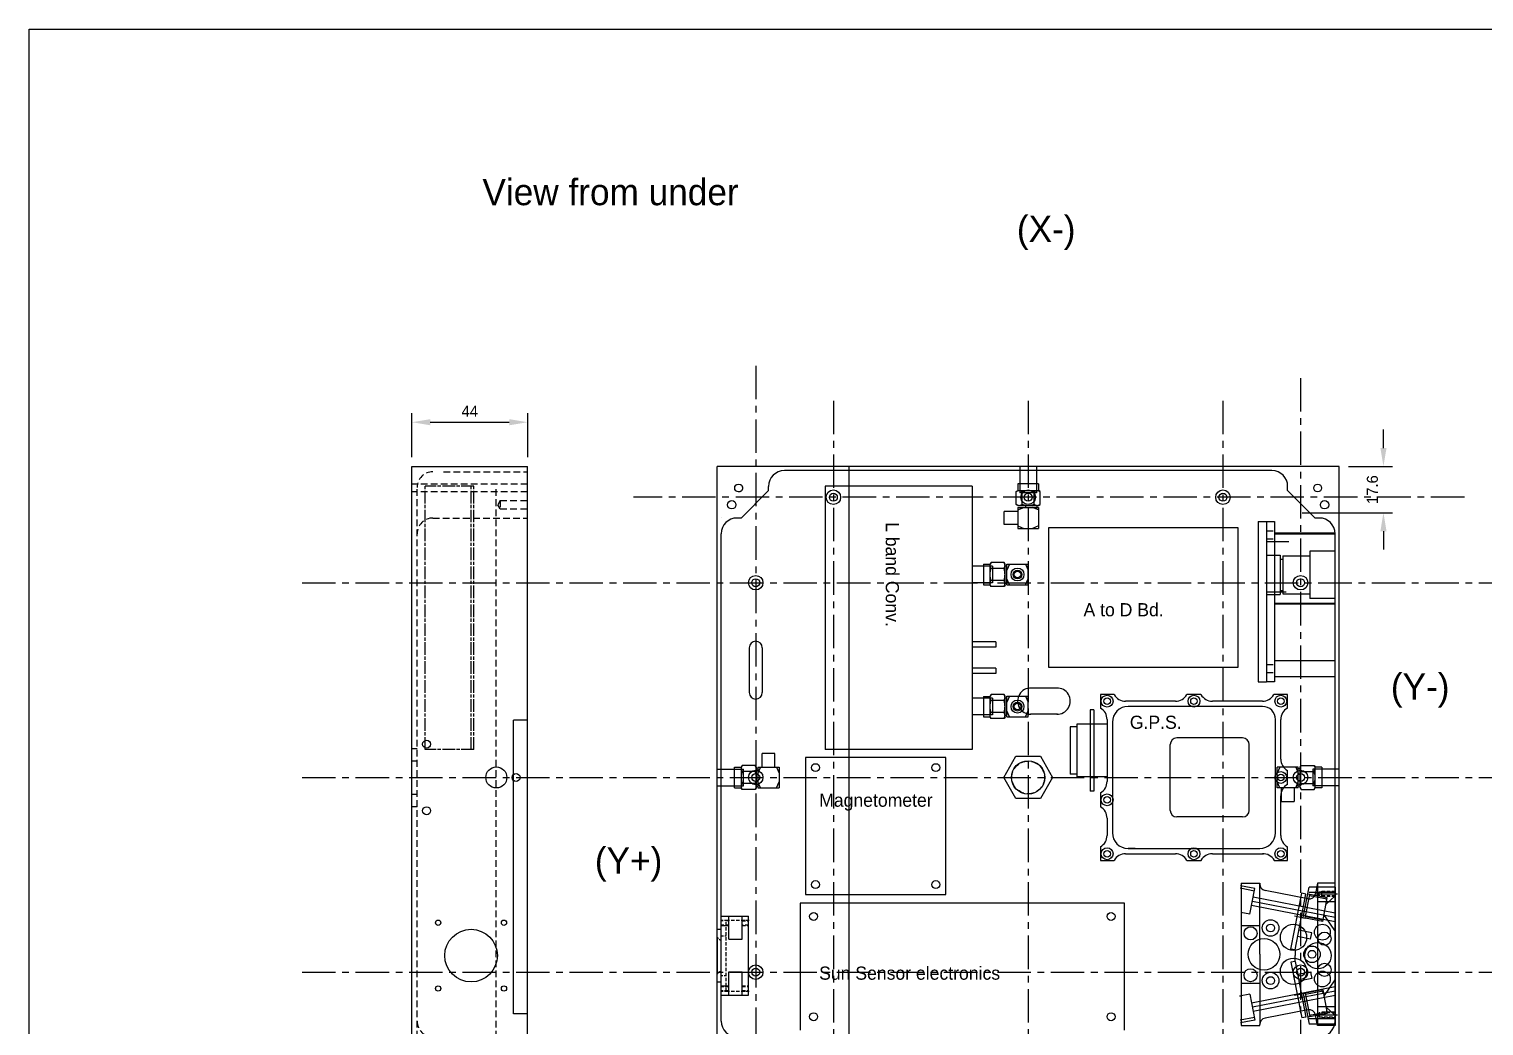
# Model space of a CAD drawing. Header units: millimetres. Extents: x 0 to 840, y 0 to 594.
# Drawn here: x 0 to 553, y 215 to 594 of the extents above; entities that cross this region are included whole.
import ezdxf

# ---------------------------------------------------------------- set-up
doc = ezdxf.new("R2010")
doc.units = ezdxf.units.MM
doc.header["$LTSCALE"] = 0.4
doc.header["$PDMODE"] = 3
for name, pattern in [('AM_ISO08W050', [18, 12, -1.5, 3, -1.5]), ('CENTER', [50.8, 31.75, -6.35, 6.35, -6.35]), ('HIDDEN', [9.525, 6.35, -3.175]), ('HIDDEN2', [4.7625, 3.175, -1.5875])]:
    doc.linetypes.add(name, pattern=pattern)
doc.layers.add('AM_5', color=3, linetype='Continuous', lineweight=25)
doc.layers.add('AM_7', color=4, linetype='AM_ISO08W050', lineweight=25)
for name, color, linetype in [('CL', 3, 'CENTER'), ('DIMS', 6, 'Continuous'), ('HID', 2, 'HIDDEN'), ('HIDDEN', 2, 'HIDDEN2'), ('OUT', 1, 'Continuous'), ('S2', 7, 'Continuous'), ('SECT', 4, 'Continuous')]:
    doc.layers.add(name, color=color, linetype=linetype)
doc.dimstyles.new('A3DIM$0', dxfattribs={"dimscale": 1.4, "dimtxt": 3, "dimasz": 5, "dimexe": 2.5, "dimexo": 2.5, "dimgap": 1.5, "dimtad": 1, "dimtoh": 1, "dimdsep": 46, "dimtxsty": 'Standard', "dimcen": 2, "dimazin": 2, "dimtfac": 1, "dimtofl": 0, "dimtmove": 0, "dimatfit": 3, "dimfxl": 0, "dimarcsym": 0})

# ---------------------------------------------------------------- blocks, each defined once
blk = doc.blocks.new('*D24')
at = {"layer": 'AM_5', "color": 0, "lineweight": -2}
for p, q in [((514.58, 434.8), (514.58, 441.8)), ((501.28, 427.8), (518.08, 427.8)), ((483.68, 410.2), (518.08, 410.2)), ((514.58, 403.2), (514.58, 396.2))]:
    blk.add_line(p, q, dxfattribs=at)
at = {"layer": 'AM_5', "color": 0}
for points in [[(513.42, 434.8), (515.75, 434.8), (514.58, 427.8)], [(513.42, 403.2), (515.75, 403.2), (514.58, 410.2)]]:
    blk.add_solid(points, dxfattribs=at)
at = {"layer": 'Defpoints', "color": 0}
for p in [(497.78, 427.8), (514.58, 427.8), (480.18, 410.2)]:
    blk.add_point(p, dxfattribs=at)
at = {"layer": 'AM_5', "color": 0, "insert": (510.38, 419), "char_height": 4.2, "attachment_point": 5, "rotation": 90}
blk.add_mtext('17.6', dxfattribs=at)
blk = doc.blocks.new('*D25')
at = {"layer": 'AM_5', "color": 0, "lineweight": -2}
for p, q in [((145.43, 431.3), (145.43, 448.1)), ((189.43, 431.3), (189.43, 448.1)), ((152.43, 444.6), (182.43, 444.6))]:
    blk.add_line(p, q, dxfattribs=at)
at = {"layer": 'AM_5', "color": 0}
for points in [[(152.43, 445.77), (152.43, 443.44), (145.43, 444.6)], [(182.43, 445.77), (182.43, 443.44), (189.43, 444.6)]]:
    blk.add_solid(points, dxfattribs=at)
at = {"layer": 'Defpoints', "color": 0}
for p in [(189.43, 444.6), (145.43, 427.8), (189.43, 427.8)]:
    blk.add_point(p, dxfattribs=at)
at = {"layer": 'AM_5', "color": 0, "insert": (167.43, 448.8), "char_height": 4.2, "attachment_point": 5}
blk.add_mtext('44', dxfattribs=at)

msp = doc.modelspace()

# ---------------------------------------------------------------- linework, layer by layer
for p, q in [((145.426, 191.402), (145.426, 427.802)), ((145.426, 191.402), (145.426, 427.802)), ((145.426, 427.802), (189.426, 427.802)), ((189.426, 191.402), (189.426, 427.802)), ((497.784, 427.802), (261.384, 427.802)), ((261.384, 191.402), (261.384, 427.802)), ((472.184, 426.202), (286.984, 426.202)), ((311.584, 191.402), (311.584, 427.802)), ((376.384, 427.802), (376.384, 417.802)), ((382.784, 427.802), (382.784, 417.802)), ((497.784, 191.402), (497.784, 427.802)), ((280.984, 418.602), (280.984, 420.202)), ((382.784, 421.202), (376.384, 421.202)), ((478.184, 418.602), (478.184, 420.202)), ((280.984, 418.602), (270.584, 408.202)), ((382.784, 417.802), (376.384, 417.802)), ((478.184, 418.602), (488.584, 408.202)), ((262.959, 408.227), (262.959, 408.227)), ((270.584, 408.202), (268.984, 408.202)), ((466.984, 406.902), (466.984, 345.902)), ((466.984, 406.902), (470.184, 406.902)), ((490.184, 408.202), (488.584, 408.202)), ((262.984, 217.002), (262.984, 402.202)), ((496.184, 217.002), (496.184, 402.202)), ((273.584, 358.863), (273.584, 341.863)), ((278.584, 358.863), (278.584, 341.863)), ((390.776, 343.598), (380.708, 343.6)), ((466.984, 345.902), (470.184, 345.902)), ((390.724, 333.604), (380.539, 333.602)), ((261.384, 312.802), (271.384, 312.802)), ((267.984, 306.402), (267.984, 312.802)), ((271.384, 306.402), (271.384, 312.802)), ((497.784, 312.802), (487.784, 312.802)), ((487.784, 312.802), (487.784, 306.402)), ((491.184, 312.802), (491.184, 306.402)), ((261.384, 306.402), (271.384, 306.402)), ((497.784, 306.402), (487.784, 306.402)), ((262.984, 256.902), (273.384, 256.902)), ((262.984, 251.902), (262.984, 256.902)), ((262.984, 256.902), (273.384, 256.902)), ((265.884, 248.115), (265.884, 256.902)), ((270.884, 248.115), (270.884, 256.902)), ((273.384, 255.402), (273.384, 256.902)), ((273.384, 226.902), (273.384, 256.902)), ((273.384, 255.402), (273.584, 255.402)), ((261.434, 248.902), (261.434, 251.902)), ((262.984, 231.902), (262.984, 251.902)), ((265.884, 248.115), (270.884, 248.115)), ((261.434, 231.902), (261.434, 234.902)), ((265.884, 226.902), (265.884, 235.689)), ((265.884, 235.689), (270.884, 235.689)), ((270.884, 226.902), (270.884, 235.689)), ((262.984, 226.902), (262.984, 231.902)), ((262.984, 226.902), (273.384, 226.902)), ((262.984, 226.902), (273.384, 226.902)), ((273.384, 226.902), (273.384, 228.402)), ((273.384, 228.402), (273.584, 228.402)), ((460.382, 226.536), (459.891, 226.441))]:
    msp.add_line(p, q)
at = {"color": 7, "linetype": 'Continuous'}
for p, q in [((383.46, 421.202), (375.707, 421.202)), ((375.707, 421.202), (375.707, 418.668)), ((383.46, 421.202), (383.46, 418.668)), ((375.02, 418.24), (375.631, 418.668)), ((375.02, 413.346), (375.02, 418.24)), ((375.631, 418.668), (383.536, 418.668)), ((377.302, 413.346), (377.302, 418.24)), ((381.866, 413.346), (381.866, 418.24)), ((384.148, 418.24), (383.536, 418.668)), ((384.148, 413.346), (384.148, 418.24)), ((370.501, 405.785), (370.501, 410.7)), ((375.631, 410.7), (370.501, 410.7)), ((375.631, 412.993), (375.02, 413.346)), ((375.631, 412.993), (383.536, 412.993)), ((375.631, 412.258), (375.631, 404.227)), ((375.631, 412.258), (383.536, 412.258)), ((375.631, 411.313), (377.947, 412.258)), ((378.603, 412.993), (378.603, 412.258)), ((383.536, 411.313), (381.221, 412.258)), ((382.903, 412.993), (382.903, 412.258)), ((383.536, 412.993), (384.148, 413.346)), ((383.536, 412.258), (383.536, 404.227)), ((375.631, 405.785), (370.501, 405.785)), ((375.631, 405.172), (377.947, 404.227)), ((375.631, 404.227), (383.536, 404.227)), ((383.536, 405.172), (381.221, 404.227)), ((362.584, 390.604), (362.584, 382.851)), ((362.584, 390.604), (365.118, 390.604)), ((365.546, 391.292), (365.118, 390.68)), ((365.118, 382.775), (365.118, 390.68)), ((370.44, 391.292), (365.546, 391.292)), ((370.44, 389.01), (365.546, 389.01)), ((370.793, 390.68), (370.44, 391.292)), ((370.793, 382.775), (370.793, 390.68)), ((370.793, 390.047), (371.528, 390.047)), ((372.473, 390.68), (371.528, 388.365)), ((371.528, 382.775), (371.528, 390.68)), ((371.528, 390.68), (379.559, 390.68)), ((378.614, 390.68), (379.559, 388.365)), ((379.559, 382.775), (379.559, 390.68)), ((362.584, 382.851), (365.118, 382.851)), ((365.546, 382.164), (365.118, 382.775)), ((370.44, 384.446), (365.546, 384.446)), ((370.44, 382.164), (365.546, 382.164)), ((370.793, 382.775), (370.44, 382.164)), ((370.793, 383.409), (371.528, 383.409)), ((372.473, 382.775), (371.528, 385.09)), ((371.528, 382.775), (379.559, 382.775)), ((378.614, 382.775), (379.559, 385.09)), ((362.584, 340.434), (362.584, 332.681)), ((362.584, 340.434), (365.118, 340.434)), ((365.546, 341.122), (365.118, 340.51)), ((365.118, 332.605), (365.118, 340.51)), ((370.44, 341.122), (365.546, 341.122)), ((370.44, 338.84), (365.546, 338.84)), ((370.793, 340.51), (370.44, 341.122)), ((370.793, 332.605), (370.793, 340.51)), ((370.793, 339.877), (371.528, 339.877)), ((372.473, 340.51), (371.528, 338.195)), ((371.528, 332.605), (371.528, 340.51)), ((371.528, 340.51), (379.559, 340.51)), ((378.614, 340.51), (379.559, 338.195)), ((379.559, 332.605), (379.559, 340.51)), ((362.584, 332.681), (365.118, 332.681)), ((365.546, 331.994), (365.118, 332.605)), ((370.44, 334.276), (365.546, 334.276)), ((370.44, 331.994), (365.546, 331.994)), ((370.793, 332.605), (370.44, 331.994)), ((370.793, 333.239), (371.528, 333.239)), ((372.473, 332.605), (371.528, 334.92)), ((371.528, 332.605), (379.559, 332.605)), ((378.614, 332.605), (379.559, 334.92)), ((283.401, 318.685), (278.486, 318.685)), ((278.486, 313.555), (278.486, 318.685)), ((283.401, 313.555), (283.401, 318.685)), ((267.984, 305.726), (267.984, 313.479)), ((267.984, 313.479), (270.518, 313.479)), ((270.946, 314.166), (270.518, 313.555)), ((270.518, 313.555), (270.518, 305.65)), ((275.84, 314.166), (270.946, 314.166)), ((275.84, 311.884), (270.946, 311.884)), ((276.193, 313.555), (275.84, 314.166)), ((276.193, 313.555), (276.193, 305.65)), ((276.193, 312.921), (276.928, 312.921)), ((276.928, 313.555), (284.959, 313.555)), ((276.928, 313.555), (276.928, 305.65)), ((277.873, 313.555), (276.928, 311.239)), ((284.014, 313.555), (284.959, 311.239)), ((284.959, 313.555), (284.959, 305.65)), ((482.24, 313.555), (474.208, 313.555)), ((474.208, 305.65), (474.208, 313.555)), ((475.154, 313.555), (474.208, 311.239)), ((481.295, 313.555), (482.24, 311.239)), ((482.24, 305.65), (482.24, 313.555)), ((482.975, 312.921), (482.24, 312.921)), ((482.975, 313.555), (483.328, 314.166)), ((482.975, 305.65), (482.975, 313.555)), ((483.328, 314.166), (488.222, 314.166)), ((483.328, 311.884), (488.222, 311.884)), ((488.222, 314.166), (488.65, 313.555)), ((488.65, 305.65), (488.65, 313.555)), ((491.184, 313.479), (488.65, 313.479)), ((491.184, 313.479), (491.184, 305.726)), ((267.984, 305.726), (270.518, 305.726)), ((270.946, 305.038), (270.518, 305.65)), ((275.84, 307.32), (270.946, 307.32)), ((275.84, 305.038), (270.946, 305.038)), ((276.193, 305.65), (275.84, 305.038)), ((276.193, 306.283), (276.928, 306.283)), ((277.873, 305.65), (276.928, 307.965)), ((276.928, 305.65), (284.959, 305.65)), ((284.014, 305.65), (284.959, 307.965)), ((475.154, 305.65), (474.208, 307.965)), ((482.24, 305.65), (474.208, 305.65)), ((475.767, 305.65), (475.767, 300.519)), ((480.682, 305.65), (480.682, 300.519)), ((481.295, 305.65), (482.24, 307.965)), ((482.975, 306.283), (482.24, 306.283)), ((482.975, 305.65), (483.328, 305.038)), ((483.328, 307.32), (488.222, 307.32)), ((483.328, 305.038), (488.222, 305.038)), ((488.222, 305.038), (488.65, 305.65)), ((491.184, 305.726), (488.65, 305.726)), ((475.767, 300.519), (480.682, 300.519))]:
    msp.add_line(p, q, dxfattribs=at)
at = {"linetype": 'Continuous'}
for p, q in [((261.434, 251.902), (262.984, 251.902)), ((261.434, 248.902), (261.434, 234.902)), ((261.434, 231.902), (262.934, 231.902))]:
    msp.add_line(p, q, dxfattribs=at)
msp.add_lwpolyline([(0, 0), (0, 594), (840, 594), (840, 0), (0, 0)], close=True)
for centre, radius in [((269.584, 419.602), 1.5), ((489.584, 419.602), 1.5), ((266.954, 413.227), 1.6), ((305.584, 416.102), 2.75), ((305.584, 416.102), 1.5), ((379.584, 416.102), 2.75), ((379.584, 416.102), 1.5), ((453.584, 416.102), 2.75), ((453.584, 416.102), 1.5), ((492.214, 413.227), 1.6), ((375.543, 386.728), 2.46), ((375.543, 386.728), 1.7), ((375.543, 386.728), 1.25), ((276.084, 383.602), 2.75), ((276.084, 383.602), 1.5), ((483.084, 383.602), 2.75), ((483.084, 383.602), 1.5), ((375.543, 336.558), 2.46), ((375.543, 336.558), 1.7), ((375.543, 336.558), 1.25), ((276.084, 309.602), 2.75), ((276.084, 309.602), 1.5), ((483.084, 309.602), 2.75), ((483.084, 309.602), 1.5), ((276.084, 235.602), 2.75), ((483.084, 235.602), 2.75), ((276.084, 235.602), 1.5), ((483.084, 235.602), 1.5)]:
    msp.add_circle(centre, radius)
for centre, radius, start, end in [((286.984, 420.202), 6, 90, 180), ((472.184, 420.202), 6, 0, 90), ((268.984, 402.202), 6, 90, 180), ((490.184, 402.202), 6, 0, 90), ((276.084, 358.863), 2.5, 0, 180), ((380.584, 338.602), 5, 88.57573, 270.53907), ((390.584, 338.602), 5, 268.41889, 92.18312), ((276.084, 341.863), 2.5, 180, 0), ((268.984, 217.002), 6, 180, 270), ((490.184, 217.002), 6, 270, 0)]:
    msp.add_arc(centre, radius, start, end)
at = {"color": 7, "linetype": 'Continuous'}
for points, start_tangent, end_tangent in [([(375.02, 418.24), (375.261, 418.395), (375.491, 418.514), (375.716, 418.599), (375.939, 418.651), (376.161, 418.668)], (0.8191621, 0.5735621), (1, 0)), ([(376.161, 418.668), (376.383, 418.651), (376.606, 418.599), (376.831, 418.514), (377.061, 418.395), (377.302, 418.24)], (1, 0), (0.8191621, -0.5735621)), ([(377.302, 418.24), (377.784, 418.395), (378.245, 418.514), (378.695, 418.599), (379.14, 418.651), (379.584, 418.668)], (0.9438316, 0.3304267), (1, 0)), ([(379.584, 418.668), (380.028, 418.651), (380.473, 418.599), (380.923, 418.514), (381.384, 418.395), (381.866, 418.24)], (1, 0), (0.9438316, -0.3304267)), ([(381.866, 418.24), (382.107, 418.395), (382.337, 418.514), (382.562, 418.599), (382.785, 418.651), (383.007, 418.668)], (0.8191621, 0.5735621), (1, 0)), ([(383.007, 418.668), (383.229, 418.651), (383.452, 418.599), (383.677, 418.514), (383.907, 418.395), (384.148, 418.24)], (1, 0), (0.8191621, -0.5735621)), ([(375.02, 413.346), (375.258, 413.22), (375.487, 413.122), (375.713, 413.051), (375.718, 413.05)], (0.8660254, -0.5), (0.9696099, -0.2446562)), ([(375.718, 413.05), (375.937, 413.008), (376.088, 412.995)], (0.9696099, -0.2446562), (0.9990804, -0.0428766)), ([(376.161, 412.993), (376.385, 413.008), (376.609, 413.051), (376.834, 413.122), (377.064, 413.22), (377.302, 413.346)], (1, 0), (0.8660254, 0.5)), ([(377.302, 413.346), (377.778, 413.22), (378.237, 413.122), (378.688, 413.051), (379.136, 413.008), (379.584, 412.993)], (0.9607689, -0.2773501), (1, 0)), ([(378.426, 412.995), (378.499, 412.993)], (0.9990804, -0.0428766), (1, 0)), ([(379.584, 412.993), (380.032, 413.008), (380.48, 413.051), (380.931, 413.122), (381.39, 413.22), (381.866, 413.346)], (1, 0), (0.9607689, 0.2773501)), ([(381.866, 413.346), (382.104, 413.22), (382.333, 413.122), (382.559, 413.051), (382.783, 413.008), (383.007, 412.993)], (0.8660254, -0.5), (1, 0)), ([(383.007, 412.993), (383.08, 412.995)], (1, 0), (0.9990804, 0.0428766)), ([(383.08, 412.995), (383.231, 413.008), (383.449, 413.05)], (0.9990804, 0.0428766), (0.9696101, 0.2446554)), ([(383.449, 413.05), (383.455, 413.051), (383.68, 413.122), (383.91, 413.22), (384.148, 413.346)], (0.9696101, 0.2446554), (0.8660254, 0.5)), ([(365.118, 390.151), (365.135, 390.373), (365.187, 390.595), (365.272, 390.82), (365.391, 391.051), (365.546, 391.292)], (0, 1), (0.5735621, 0.8191621)), ([(365.546, 389.01), (365.391, 389.25), (365.272, 389.481), (365.187, 389.706), (365.135, 389.929), (365.118, 390.151)], (-0.5735621, 0.8191621), (0, 1)), ([(365.118, 386.728), (365.135, 387.172), (365.187, 387.617), (365.272, 388.067), (365.391, 388.528), (365.546, 389.01)], (0, 1), (0.3304267, 0.9438316)), ([(370.736, 390.593), (370.735, 390.599), (370.664, 390.824), (370.566, 391.054), (370.44, 391.292)], (-0.2446554, 0.9696101), (-0.5, 0.8660254)), ([(370.44, 389.01), (370.566, 389.248), (370.664, 389.477), (370.735, 389.703), (370.778, 389.927), (370.793, 390.151)], (0.5, 0.8660254), (0, 1)), ([(370.793, 386.728), (370.778, 387.176), (370.735, 387.624), (370.664, 388.075), (370.566, 388.534), (370.44, 389.01)], (0, 1), (-0.2773501, 0.9607689)), ([(370.791, 390.224), (370.778, 390.375), (370.736, 390.593)], (-0.0428766, 0.9990804), (-0.2446554, 0.9696101)), ([(370.793, 390.151), (370.791, 390.224)], (0, 1), (-0.0428766, 0.9990804)), ([(365.546, 384.446), (365.391, 384.927), (365.272, 385.388), (365.187, 385.838), (365.135, 386.284), (365.118, 386.728)], (-0.3304267, 0.9438316), (0, 1)), ([(365.118, 383.305), (365.135, 383.527), (365.187, 383.749), (365.272, 383.974), (365.391, 384.205), (365.546, 384.446)], (0, 1), (0.5735621, 0.8191621)), ([(365.546, 382.164), (365.391, 382.404), (365.272, 382.635), (365.187, 382.86), (365.135, 383.083), (365.118, 383.305)], (-0.5735621, 0.8191621), (0, 1)), ([(370.44, 384.446), (370.566, 384.922), (370.664, 385.381), (370.735, 385.832), (370.778, 386.28), (370.793, 386.728)], (0.2773501, 0.9607689), (0, 1)), ([(370.793, 383.305), (370.778, 383.529), (370.735, 383.753), (370.664, 383.978), (370.566, 384.208), (370.44, 384.446)], (0, 1), (-0.5, 0.8660254)), ([(370.44, 382.164), (370.566, 382.402), (370.664, 382.631), (370.735, 382.857), (370.736, 382.862)], (0.5, 0.8660254), (0.2446562, 0.9696099)), ([(370.736, 382.862), (370.778, 383.081), (370.791, 383.231)], (0.2446562, 0.9696099), (0.0428766, 0.9990804)), ([(370.791, 383.231), (370.793, 383.305)], (0.0428766, 0.9990804), (0, 1)), ([(365.118, 339.981), (365.135, 340.203), (365.187, 340.425), (365.272, 340.65), (365.391, 340.881), (365.546, 341.122)], (0, 1), (0.5735621, 0.8191621)), ([(365.546, 338.84), (365.391, 339.08), (365.272, 339.311), (365.187, 339.536), (365.135, 339.759), (365.118, 339.981)], (-0.5735621, 0.8191621), (0, 1)), ([(365.118, 336.558), (365.135, 337.002), (365.187, 337.447), (365.272, 337.897), (365.391, 338.358), (365.546, 338.84)], (0, 1), (0.3304267, 0.9438316)), ([(370.736, 340.423), (370.735, 340.429), (370.664, 340.654), (370.566, 340.884), (370.44, 341.122)], (-0.2446554, 0.9696101), (-0.5, 0.8660254)), ([(370.44, 338.84), (370.566, 339.078), (370.664, 339.307), (370.735, 339.533), (370.778, 339.757), (370.793, 339.981)], (0.5, 0.8660254), (0, 1)), ([(370.793, 336.558), (370.778, 337.006), (370.735, 337.454), (370.664, 337.905), (370.566, 338.364), (370.44, 338.84)], (0, 1), (-0.2773501, 0.9607689)), ([(370.791, 340.054), (370.778, 340.205), (370.736, 340.423)], (-0.0428766, 0.9990804), (-0.2446554, 0.9696101)), ([(370.793, 339.981), (370.791, 340.054)], (0, 1), (-0.0428766, 0.9990804)), ([(365.546, 334.276), (365.391, 334.757), (365.272, 335.218), (365.187, 335.668), (365.135, 336.114), (365.118, 336.558)], (-0.3304267, 0.9438316), (0, 1)), ([(365.118, 333.135), (365.135, 333.357), (365.187, 333.579), (365.272, 333.804), (365.391, 334.035), (365.546, 334.276)], (0, 1), (0.5735621, 0.8191621)), ([(365.546, 331.994), (365.391, 332.234), (365.272, 332.465), (365.187, 332.69), (365.135, 332.913), (365.118, 333.135)], (-0.5735621, 0.8191621), (0, 1)), ([(370.44, 334.276), (370.566, 334.752), (370.664, 335.211), (370.735, 335.662), (370.778, 336.11), (370.793, 336.558)], (0.2773501, 0.9607689), (0, 1)), ([(370.793, 333.135), (370.778, 333.359), (370.735, 333.583), (370.664, 333.808), (370.566, 334.038), (370.44, 334.276)], (0, 1), (-0.5, 0.8660254)), ([(370.44, 331.994), (370.566, 332.232), (370.664, 332.461), (370.735, 332.687), (370.736, 332.692)], (0.5, 0.8660254), (0.2446562, 0.9696099)), ([(370.736, 332.692), (370.778, 332.911), (370.791, 333.061)], (0.2446562, 0.9696099), (0.0428766, 0.9990804)), ([(370.791, 333.061), (370.793, 333.135)], (0.0428766, 0.9990804), (0, 1)), ([(270.946, 314.166), (270.791, 313.925), (270.672, 313.695), (270.587, 313.47), (270.535, 313.247), (270.518, 313.025)], (-0.5735621, -0.8191621), (0, -1)), ([(270.518, 313.025), (270.535, 312.803), (270.587, 312.58), (270.672, 312.355), (270.791, 312.125), (270.946, 311.884)], (0, -1), (0.5735621, -0.8191621)), ([(270.946, 311.884), (270.791, 311.402), (270.672, 310.941), (270.587, 310.491), (270.535, 310.046), (270.518, 309.602)], (-0.3304267, -0.9438316), (0, -1)), ([(270.518, 309.602), (270.535, 309.158), (270.587, 308.713), (270.672, 308.263), (270.791, 307.802), (270.946, 307.32)], (0, -1), (0.3304267, -0.9438316)), ([(275.84, 314.166), (275.966, 313.928), (276.064, 313.698), (276.135, 313.473), (276.136, 313.468)], (0.5, -0.8660254), (0.2446562, -0.9696099)), ([(276.193, 313.025), (276.178, 312.801), (276.135, 312.577), (276.064, 312.351), (275.966, 312.122), (275.84, 311.884)], (0, -1), (-0.5, -0.8660254)), ([(275.84, 311.884), (275.966, 311.408), (276.064, 310.949), (276.135, 310.498), (276.178, 310.05), (276.193, 309.602)], (0.2773501, -0.9607689), (0, -1)), ([(276.193, 309.602), (276.178, 309.154), (276.135, 308.706), (276.064, 308.255), (275.966, 307.796), (275.84, 307.32)], (0, -1), (-0.2773501, -0.9607689)), ([(276.136, 313.468), (276.178, 313.249), (276.191, 313.098)], (0.2446562, -0.9696099), (0.0428766, -0.9990804)), ([(276.191, 313.098), (276.193, 313.025)], (0.0428766, -0.9990804), (0, -1)), ([(482.975, 313.025), (482.976, 313.098)], (0, 1), (0.0428766, 0.9990804)), ([(483.328, 311.884), (483.202, 312.122), (483.104, 312.351), (483.033, 312.577), (482.989, 312.801), (482.975, 313.025)], (-0.5, 0.8660254), (0, 1)), ([(482.975, 309.602), (482.989, 310.05), (483.033, 310.498), (483.104, 310.949), (483.202, 311.408), (483.328, 311.884)], (0, 1), (0.2773501, 0.9607689)), ([(483.328, 307.32), (483.202, 307.796), (483.104, 308.255), (483.033, 308.706), (482.989, 309.154), (482.975, 309.602)], (-0.2773501, 0.9607689), (0, 1)), ([(482.976, 313.098), (482.989, 313.249), (483.031, 313.468)], (0.0428766, 0.9990804), (0.2446554, 0.9696101)), ([(483.031, 313.468), (483.033, 313.473), (483.104, 313.699), (483.202, 313.928), (483.328, 314.166)], (0.2446554, 0.9696101), (0.5, 0.8660254)), ([(488.65, 313.025), (488.633, 313.247), (488.581, 313.47), (488.496, 313.695), (488.377, 313.925), (488.222, 314.166)], (0, 1), (-0.5735621, 0.8191621)), ([(488.222, 311.884), (488.377, 312.125), (488.496, 312.355), (488.581, 312.58), (488.633, 312.803), (488.65, 313.025)], (0.5735621, 0.8191621), (0, 1)), ([(488.65, 309.602), (488.633, 310.046), (488.581, 310.491), (488.496, 310.941), (488.377, 311.402), (488.222, 311.884)], (0, 1), (-0.3304267, 0.9438316)), ([(488.222, 307.32), (488.377, 307.802), (488.496, 308.263), (488.581, 308.713), (488.633, 309.158), (488.65, 309.602)], (0.3304267, 0.9438316), (0, 1)), ([(270.946, 307.32), (270.791, 307.079), (270.672, 306.849), (270.587, 306.624), (270.535, 306.401), (270.518, 306.179)], (-0.5735621, -0.8191621), (0, -1)), ([(270.518, 306.179), (270.535, 305.957), (270.587, 305.734), (270.672, 305.509), (270.791, 305.279), (270.946, 305.038)], (0, -1), (0.5735621, -0.8191621)), ([(275.84, 307.32), (275.966, 307.082), (276.064, 306.853), (276.135, 306.627), (276.178, 306.403), (276.193, 306.179)], (0.5, -0.8660254), (0, -1)), ([(276.136, 305.736), (276.135, 305.731), (276.064, 305.506), (275.966, 305.276), (275.84, 305.038)], (-0.2446554, -0.9696101), (-0.5, -0.8660254)), ([(276.191, 306.106), (276.178, 305.955), (276.136, 305.736)], (-0.0428766, -0.9990804), (-0.2446554, -0.9696101)), ([(276.193, 306.179), (276.191, 306.106)], (0, -1), (-0.0428766, -0.9990804)), ([(482.975, 306.179), (482.989, 306.403), (483.033, 306.627), (483.104, 306.853), (483.202, 307.082), (483.328, 307.32)], (0, 1), (0.5, 0.8660254)), ([(482.976, 306.106), (482.975, 306.179)], (-0.0428766, 0.9990804), (0, 1)), ([(483.031, 305.736), (482.989, 305.955), (482.976, 306.106)], (-0.2446562, 0.9696099), (-0.0428766, 0.9990804)), ([(483.328, 305.038), (483.202, 305.276), (483.104, 305.506), (483.033, 305.731), (483.031, 305.736)], (-0.5, 0.8660254), (-0.2446562, 0.9696099)), ([(488.65, 306.179), (488.633, 306.401), (488.581, 306.624), (488.496, 306.849), (488.377, 307.079), (488.222, 307.32)], (0, 1), (-0.5735621, 0.8191621)), ([(488.222, 305.038), (488.377, 305.279), (488.496, 305.509), (488.581, 305.734), (488.633, 305.957), (488.65, 306.179)], (0.5735621, 0.8191621), (0, 1))]:
    msp.add_spline(points, degree=3, dxfattribs=dict(at, start_tangent=start_tangent, end_tangent=end_tangent))
at = {"layer": 'AM_7'}
for p, q in [((150.426, 320.168), (150.426, 420.268)), ((169.026, 420.268), (150.426, 420.268)), ((168.026, 320.168), (168.026, 420.268)), ((169.026, 320.168), (169.026, 420.268)), ((169.026, 320.168), (150.426, 320.168))]:
    msp.add_line(p, q, dxfattribs=at)
at = {"layer": 'CL'}
for p, q in [((276.084, 466.014), (276.084, 183.842)), ((483.084, 461.371), (483.084, 53.43)), ((305.584, 452.711), (305.584, 106.507)), ((379.584, 452.711), (379.584, 106.507)), ((453.584, 452.711), (453.584, 106.507)), ((545.325, 416.102), (229.628, 416.102)), ((103.741, 383.602), (734.348, 383.602)), ((103.741, 309.602), (734.348, 309.602)), ((103.741, 235.602), (734.348, 235.602))]:
    msp.add_line(p, q, dxfattribs=at)
at = {"layer": 'Defpoints'}
msp.add_circle((379.584, 309.602), 6.35, dxfattribs=at)
at = {"layer": 'DIMS'}
for p, q in [((184.026, 219.723), (184.026, 331.402)), ((189.026, 331.402), (184.026, 331.402)), ((189.026, 219.723), (184.026, 219.723))]:
    msp.add_line(p, q, dxfattribs=at)
at = {"layer": 'HID'}
for p, q in [((157.426, 425.802), (189.426, 425.802)), ((189.426, 421.102), (145.426, 421.102)), ((189.426, 418.102), (145.426, 418.102)), ((147.426, 199.402), (147.426, 419.802)), ((177.426, 199.402), (177.426, 419.802)), ((179.026, 414.827), (178.102, 413.227)), ((179.026, 414.827), (179.026, 411.627)), ((179.026, 414.827), (189.426, 414.827)), ((179.026, 411.627), (178.102, 413.227)), ((179.026, 411.627), (189.426, 411.627)), ((153.426, 408.202), (189.426, 408.202)), ((470.184, 403.302), (473.184, 403.302)), ((470.184, 400.302), (473.184, 400.302)), ((470.184, 352.502), (473.184, 352.502)), ((470.184, 349.502), (473.184, 349.502)), ((145.426, 320.602), (147.426, 320.602)), ((145.426, 315.952), (147.426, 315.952)), ((145.426, 303.252), (147.426, 303.252)), ((145.426, 298.602), (147.426, 298.602))]:
    msp.add_line(p, q, dxfattribs=at)
for centre, radius in [((269.584, 419.602), 1.5), ((379.584, 309.602), 6.2)]:
    msp.add_circle(centre, radius, dxfattribs=at)
for centre, start, end in [((153.426, 419.802), 90, 180), ((153.426, 402.202), 90, 180), ((153.426, 216.977), 180, 270)]:
    msp.add_arc(centre, 6, start, end, dxfattribs=at)
at = {"layer": 'HIDDEN', "linetype": 'HIDDEN'}
for p, q in [((262.984, 255.402), (263.658, 255.402)), ((262.984, 255.202), (263.658, 255.202)), ((264.249, 255.402), (265.884, 255.402)), ((264.648, 255.202), (265.884, 255.202)), ((261.434, 248.902), (261.897, 248.439)), ((262.984, 253.602), (263.905, 253.602)), ((262.984, 253.402), (263.905, 253.402)), ((264.112, 253.402), (265.884, 253.402)), ((265.107, 253.602), (265.884, 253.602)), ((262.2, 248.136), (262.434, 247.902)), ((262.434, 247.902), (262.984, 247.902)), ((261.434, 234.902), (261.972, 235.44)), ((262.192, 235.66), (262.434, 235.902)), ((262.434, 235.902), (262.984, 235.902)), ((262.984, 230.402), (263.905, 230.402)), ((262.984, 230.202), (263.905, 230.202)), ((262.984, 228.602), (263.658, 228.602)), ((262.984, 228.402), (263.658, 228.402)), ((264.112, 230.402), (265.884, 230.402)), ((264.249, 228.602), (265.884, 228.602)), ((264.249, 228.402), (265.884, 228.402)), ((264.452, 230.202), (265.884, 230.202))]:
    msp.add_line(p, q, dxfattribs=at)
at = {"layer": 'HIDDEN'}
for p, q in [((264.784, 255.402), (273.584, 255.402)), ((264.884, 241.902), (264.884, 255.402)), ((270.884, 255.38), (273.384, 255.38)), ((270.884, 255.18), (273.384, 255.18)), ((262.984, 249.402), (263.828, 249.402)), ((262.984, 234.402), (262.984, 249.402)), ((264.337, 249.402), (264.884, 249.402)), ((270.884, 253.58), (271.355, 253.58)), ((270.884, 253.38), (273.384, 253.38)), ((272.032, 253.58), (273.384, 253.58)), ((264.884, 228.402), (264.884, 241.902)), ((262.984, 234.402), (263.607, 234.402)), ((264.048, 234.402), (264.884, 234.402)), ((264.784, 228.402), (273.584, 228.402)), ((270.884, 230.424), (273.384, 230.424)), ((270.884, 230.224), (272.294, 230.224)), ((270.884, 228.624), (273.384, 228.624)), ((270.884, 228.424), (273.384, 228.424)), ((270.884, 228.424), (273.384, 228.424)), ((272.862, 230.224), (273.384, 230.224))]:
    msp.add_line(p, q, dxfattribs=at)
at = {"layer": 'OUT'}
for p, q in [((470.184, 406.902), (470.184, 345.902)), ((470.184, 406.902), (473.184, 406.902)), ((473.184, 406.902), (473.184, 345.902)), ((470.184, 399.302), (478.652, 399.302)), ((473.184, 402.602), (496.184, 402.602)), ((473.184, 402.251), (496.184, 402.251)), ((470.184, 394.102), (475.384, 394.102)), ((475.384, 394.102), (475.384, 379.102)), ((475.384, 392.602), (476.384, 392.602)), ((476.384, 393.802), (476.384, 379.402)), ((476.384, 393.802), (486.584, 393.802)), ((496.184, 395.602), (486.584, 395.602)), ((486.584, 395.602), (486.584, 377.602)), ((470.184, 380.202), (477.644, 380.202)), ((470.184, 379.102), (475.384, 379.102)), ((473.184, 375.891), (496.184, 375.891)), ((475.384, 380.602), (476.384, 380.602)), ((475.384, 380.602), (476.384, 380.602)), ((476.384, 379.402), (486.584, 379.402)), ((496.184, 377.602), (486.584, 377.602)), ((473.184, 375.602), (496.184, 375.602)), ((473.184, 354.002), (496.184, 354.002)), ((473.184, 345.902), (470.184, 345.902)), ((473.184, 348.002), (496.184, 348.002)), ((412.254, 341.102), (407.084, 341.102)), ((407.084, 341.102), (407.084, 335.932)), ((435.584, 338.602), (416.584, 338.602)), ((445.254, 341.102), (439.914, 341.102)), ((468.584, 338.602), (449.584, 338.602)), ((478.084, 341.102), (472.914, 341.102)), ((478.084, 335.932), (478.084, 341.102)), ((468.584, 336.602), (417.584, 336.602)), ((409.584, 331.602), (409.584, 308.102)), ((411.584, 330.602), (411.584, 288.602)), ((473.584, 288.602), (473.584, 331.602)), ((475.584, 316.602), (475.584, 331.602)), ((433.584, 297.102), (433.584, 322.102)), ((461.084, 324.602), (436.084, 324.602)), ((463.584, 297.102), (463.584, 322.102)), ((478.084, 306.932), (478.084, 312.272)), ((407.084, 303.772), (407.084, 298.432)), ((475.584, 287.602), (475.584, 302.602)), ((409.584, 294.102), (409.584, 287.602)), ((461.084, 294.602), (436.084, 294.602)), ((407.084, 283.272), (407.084, 278.102)), ((417.584, 282.602), (467.584, 282.602)), ((420.283, 282.602), (417.584, 282.602)), ((478.084, 278.102), (478.084, 283.272)), ((407.084, 278.102), (412.254, 278.102)), ((416.584, 280.602), (435.584, 280.602)), ((439.914, 278.102), (445.293, 278.102)), ((449.584, 280.602), (469.041, 280.602)), ((473.06, 278.102), (478.084, 278.102)), ((465.535, 266.434), (460.136, 267.484)), ((462.29, 268.084), (460.327, 268.465)), ((460.573, 269.402), (467.573, 269.402)), ((460.573, 269.402), (460.573, 215.402)), ((465.726, 267.416), (462.29, 268.084)), ((463.818, 257.6), (465.726, 267.416)), ((467.573, 269.402), (467.573, 269.118)), ((485.882, 263.498), (469.596, 266.664)), ((479.415, 244.413), (483.534, 265.607)), ((485.105, 265.301), (483.534, 265.607)), ((484.138, 256.341), (486.385, 267.902)), ((496.184, 267.902), (486.385, 267.902)), ((496.338, 265.902), (486.385, 265.902)), ((488.722, 265.402), (497.184, 265.402)), ((496.184, 269.402), (489.576, 269.402)), ((489.576, 269.402), (489.576, 215.402)), ((496.184, 242.402), (496.184, 269.402)), ((496.184, 267.902), (496.184, 241.902)), ((496.184, 254.772), (464.467, 260.937)), ((496.184, 256.402), (464.772, 262.508)), ((496.184, 258.032), (465.077, 264.079)), ((480.986, 244.108), (485.105, 265.301)), ((484.876, 256.157), (486.614, 265.1)), ((486.614, 265.1), (485.868, 265.245)), ((493.143, 263.362), (486.527, 264.648)), ((493.238, 263.853), (486.622, 265.139)), ((496.184, 262.402), (489.576, 262.402)), ((491.492, 254.871), (493.238, 263.853)), ((492.747, 261.325), (496.184, 264.644)), ((463.818, 257.6), (460.382, 258.268)), ((480.841, 256.982), (484.884, 256.196)), ((491.492, 254.871), (484.876, 256.157)), ((491.588, 255.362), (484.971, 256.648)), ((491.885, 257.418), (496.184, 251.045)), ((460.573, 253.402), (467.573, 253.402)), ((486.866, 248.155), (481.958, 249.11)), ((487.343, 250.61), (482.435, 251.564)), ((486.866, 248.155), (487.343, 250.61)), ((480.986, 244.108), (479.415, 244.413)), ((480.986, 244.108), (480.986, 241.902)), ((480.986, 239.696), (479.415, 239.391)), ((479.415, 239.391), (483.534, 218.197)), ((480.986, 239.696), (480.986, 241.902)), ((480.986, 239.696), (485.105, 218.503)), ((496.184, 242.402), (496.184, 215.402)), ((496.184, 215.902), (496.184, 241.902)), ((486.866, 235.649), (481.958, 234.695)), ((487.343, 233.195), (482.435, 232.24)), ((486.866, 235.649), (487.343, 233.195)), ((491.885, 226.386), (496.184, 232.759)), ((463.818, 227.204), (459.891, 226.441)), ((460.573, 231.402), (467.573, 231.402)), ((463.818, 227.204), (465.726, 217.388)), ((496.184, 230.032), (464.467, 223.867)), ((496.184, 228.402), (464.772, 222.296)), ((496.184, 226.772), (465.077, 220.726)), ((480.841, 226.822), (484.884, 227.608)), ((484.138, 227.463), (486.385, 215.902)), ((491.492, 228.933), (484.876, 227.647)), ((484.876, 227.647), (486.614, 218.704)), ((491.588, 228.442), (484.971, 227.156)), ((491.492, 228.933), (493.238, 219.951)), ((496.184, 228.402), (496.184, 228.402)), ((485.882, 221.306), (469.596, 218.14)), ((496.184, 222.402), (489.576, 222.402)), ((492.747, 222.479), (496.184, 219.16)), ((465.535, 218.37), (460.136, 217.32)), ((462.29, 216.72), (460.327, 216.339)), ((465.726, 217.388), (462.29, 216.72)), ((467.573, 215.402), (467.573, 215.686)), ((485.105, 218.503), (483.534, 218.197)), ((486.614, 218.704), (485.868, 218.559)), ((496.338, 217.902), (486.385, 217.902)), ((496.184, 215.902), (486.385, 215.902)), ((493.143, 220.442), (486.527, 219.156)), ((493.238, 219.951), (486.622, 218.665)), ((488.722, 219.402), (497.184, 219.402)), ((460.573, 215.402), (467.573, 215.402)), ((496.184, 215.402), (489.576, 215.402))]:
    msp.add_line(p, q, dxfattribs=at)
at = {"layer": 'OUT', "linetype": 'Continuous'}
for p, q in [((467.573, 242.402), (467.573, 269.118)), ((489.576, 269.402), (488.813, 265.475)), ((467.573, 242.402), (467.573, 215.686)), ((489.576, 215.402), (488.813, 219.329))]:
    msp.add_line(p, q, dxfattribs=at)
at = {"layer": 'OUT', "linetype": 'HIDDEN2'}
for p, q in [((489.722, 265.402), (490.184, 266.202)), ((490.184, 264.602), (489.722, 265.402)), ((490.184, 264.602), (490.184, 266.202)), ((490.184, 266.202), (496.184, 266.202)), ((491.184, 264.402), (491.184, 266.402)), ((491.184, 266.402), (496.184, 266.402)), ((496.184, 264.602), (490.184, 264.602)), ((496.184, 264.402), (491.184, 264.402)), ((490.184, 220.202), (489.722, 219.402)), ((489.722, 219.402), (490.184, 218.602)), ((496.184, 220.202), (490.184, 220.202)), ((490.184, 220.202), (490.184, 218.602)), ((490.184, 218.602), (496.184, 218.602)), ((496.184, 220.402), (491.184, 220.402)), ((491.184, 220.402), (491.184, 218.402)), ((491.184, 218.402), (496.184, 218.402))]:
    msp.add_line(p, q, dxfattribs=at)
at = {"layer": 'OUT'}
msp.add_lwpolyline([(384.232, 317.652), (388.879, 309.602), (384.232, 301.552), (374.936, 301.552), (370.289, 309.602), (374.936, 317.652)], close=True, dxfattribs=at)
for centre, radius in [((409.584, 338.602), 2.25), ((409.584, 338.602), 1.25), ((442.584, 338.602), 2.25), ((442.584, 338.602), 1.25), ((475.584, 338.602), 2.25), ((475.584, 338.602), 1.25), ((151.026, 322.252), 1.5), ((177.526, 309.602), 4), ((185.026, 309.602), 1.5), ((298.794, 313.346), 1.5), ((344.514, 313.346), 1.5), ((475.584, 309.602), 2.25), ((475.584, 309.602), 1.25), ((409.584, 301.102), 2.25), ((409.584, 301.102), 1.25), ((151.026, 296.952), 1.5), ((409.584, 280.602), 2.25), ((442.584, 280.602), 2.25), ((475.584, 280.602), 2.25), ((409.584, 280.602), 1.25), ((442.584, 280.602), 1.25), ((475.584, 280.602), 1.25), ((298.794, 268.896), 1.5), ((344.514, 268.896), 1.5), ((155.426, 254.402), 1), ((180.426, 254.402), 1), ((298.064, 256.782), 1.5), ((411.094, 256.782), 1.5), ((471.684, 252.402), 3.15), ((167.926, 241.902), 10), ((464.098, 250.365), 2.5), ((471.684, 252.402), 1.5), ((480.405, 248.836), 5), ((491.384, 250.802), 3), ((492.179, 248.324), 2.5), ((469.209, 242.402), 6), ((487.434, 242.402), 3.15), ((489.684, 241.902), 5), ((487.434, 242.402), 1.5), ((487.434, 242.402), 1.5), ((480.405, 235.968), 5), ((487.434, 242.402), 0), ((487.434, 242.402), 0), ((487.434, 242.402), 0), ((487.434, 242.402), 0), ((492.179, 236.48), 2.5), ((464.098, 234.439), 2.5), ((471.684, 232.402), 3.15), ((471.684, 232.402), 1.5), ((491.384, 233.002), 3), ((155.426, 229.402), 1), ((180.426, 229.402), 1), ((298.064, 218.682), 1.5), ((411.094, 218.682), 1.5)]:
    msp.add_circle(centre, radius, dxfattribs=at)
for centre, radius, start, end in [((416.584, 343.602), 5, 210, 270), ((435.584, 343.602), 5, 270, 330), ((449.584, 343.602), 5, 210, 270), ((468.584, 343.602), 5, 270, 330), ((404.584, 331.602), 5, 0, 60), ((417.584, 330.602), 6, 90, 180), ((468.584, 331.602), 5, 0, 90), ((480.584, 331.602), 5, 120, 180), ((436.084, 322.102), 2.5, 90, 180), ((461.084, 322.102), 2.5, 0, 90), ((480.584, 316.602), 5, 180, 240), ((404.584, 308.102), 5, 300, 0), ((480.584, 302.602), 5, 120, 180), ((404.584, 294.102), 5, 0, 60), ((436.084, 297.102), 2.5, 180, 270), ((461.084, 297.102), 2.5, 270, 0), ((404.584, 287.602), 5, 300, 0), ((417.584, 288.602), 6, 180, 270), ((467.584, 288.602), 6, 270, 0), ((480.584, 287.602), 5, 180, 240), ((416.584, 275.602), 5, 90, 150), ((435.584, 275.602), 5, 30, 90), ((449.584, 275.602), 5, 90, 150), ((468.812, 275.607), 5, 29.93096, 92.61825), ((470.073, 269.118), 2.5, 180, 259), ((492.563, 263.001), 0.5, 349, 79), ((491.199, 255.982), 0.5, 259, 349), ((491.193, 227.851), 0.5, 11, 101), ((470.073, 215.686), 2.5, 101, 180), ((492.558, 220.832), 0.5, 281, 11)]:
    msp.add_arc(centre, radius, start, end, dxfattribs=at)
at = {"layer": 'OUT', "linetype": 'Continuous'}
for centre, start, end in [((486.359, 265.952), 259, 349), ((486.359, 218.852), 11, 101)]:
    msp.add_arc(centre, 2.5, start, end, dxfattribs=at)
at = {"layer": 'S2'}
for p, q in [((403.184, 335.352), (403.184, 304.352)), ((404.584, 335.352), (403.184, 335.352)), ((404.584, 335.352), (404.584, 304.352)), ((395.584, 328.849), (395.584, 310.855)), ((398.084, 328.849), (395.584, 328.849)), ((398.084, 329.849), (398.084, 309.855)), ((409.584, 329.849), (398.084, 329.849)), ((398.084, 310.855), (395.584, 310.855)), ((409.584, 309.855), (398.084, 309.855)), ((404.584, 304.352), (403.184, 304.352))]:
    msp.add_line(p, q, dxfattribs=at)
at = {"layer": 'SECT'}
for p, q in [((302.484, 420.268), (302.484, 320.168)), ((358.284, 420.268), (302.484, 420.268)), ((358.284, 420.268), (358.284, 320.168)), ((365.984, 389.928), (358.284, 389.928)), ((362.584, 389.928), (362.584, 383.528)), ((365.984, 389.928), (365.984, 383.528)), ((365.984, 383.528), (358.284, 383.528)), ((367.284, 361.168), (358.284, 361.168)), ((367.284, 361.168), (367.284, 359.168)), ((367.284, 359.168), (358.284, 359.168)), ((367.284, 351.168), (358.284, 351.168)), ((367.284, 349.168), (358.284, 349.168)), ((367.284, 351.168), (367.284, 349.168)), ((365.984, 339.758), (358.284, 339.758)), ((365.984, 339.758), (358.284, 339.758)), ((362.584, 339.758), (362.584, 333.358)), ((365.984, 339.758), (365.984, 333.358)), ((365.984, 333.358), (358.284, 333.358)), ((294.984, 317.156), (294.984, 265.086)), ((348.324, 317.156), (294.984, 317.156)), ((358.284, 320.168), (302.484, 320.168)), ((348.324, 265.086), (348.324, 317.156)), ((292.984, 261.862), (292.984, 213.602)), ((416.174, 261.862), (292.984, 261.862)), ((294.984, 265.086), (348.324, 265.086)), ((416.174, 213.602), (416.174, 261.862))]:
    msp.add_line(p, q, dxfattribs=at)
msp.add_lwpolyline([(459.351, 351.521), (459.351, 404.521), (387.351, 404.521), (387.351, 351.521)], close=True, dxfattribs=at)

# ---------------------------------------------------------------- texts
at = {"layer": 'OUT'}
for s, height, p in [('View from under', 10, (172.238, 527.071)), ('(X-)', 10, (375.295, 513.095)), ('A to D Bd.', 5, (400.618, 370.849)), ('(Y-)', 10, (517.395, 339.155)), ('G.P.S.', 5, (418.222, 328.081)), ('Magnetometer', 5, (300.191, 298.474)), ('(Y+)', 10, (214.956, 273.073)), ('Sun Sensor electronics', 5, (300.166, 232.74))]:
    msp.add_text(s, height=height, dxfattribs=at).set_placement(p)
msp.add_text('L band Conv.', height=5, rotation=270, dxfattribs=at).set_placement((325.485, 406.634))

# ---------------------------------------------------------------- dimensions: what is measured, and where the dimension line sits
at = {"layer": 'AM_5'}
dim = msp.add_linear_dim(base=(189.426, 444.602), p1=(145.426, 427.802), p2=(189.426, 427.802), dimstyle='A3DIM$0', override={"dimscale": 1.4}, dxfattribs=at)
dim.commit()
dim.dimension.update_dxf_attribs({"geometry": '*D25', "text_midpoint": (167.426, 448.802)})
dim = msp.add_linear_dim(base=(514.584, 427.802), p1=(480.184, 410.202), p2=(497.784, 427.802), angle=90, dimstyle='A3DIM$0', override={"dimscale": 1.4}, dxfattribs=at)
dim.commit()
dim.dimension.update_dxf_attribs({"geometry": '*D24', "text_midpoint": (510.384, 419.002)})

doc.saveas('drawing.dxf')
